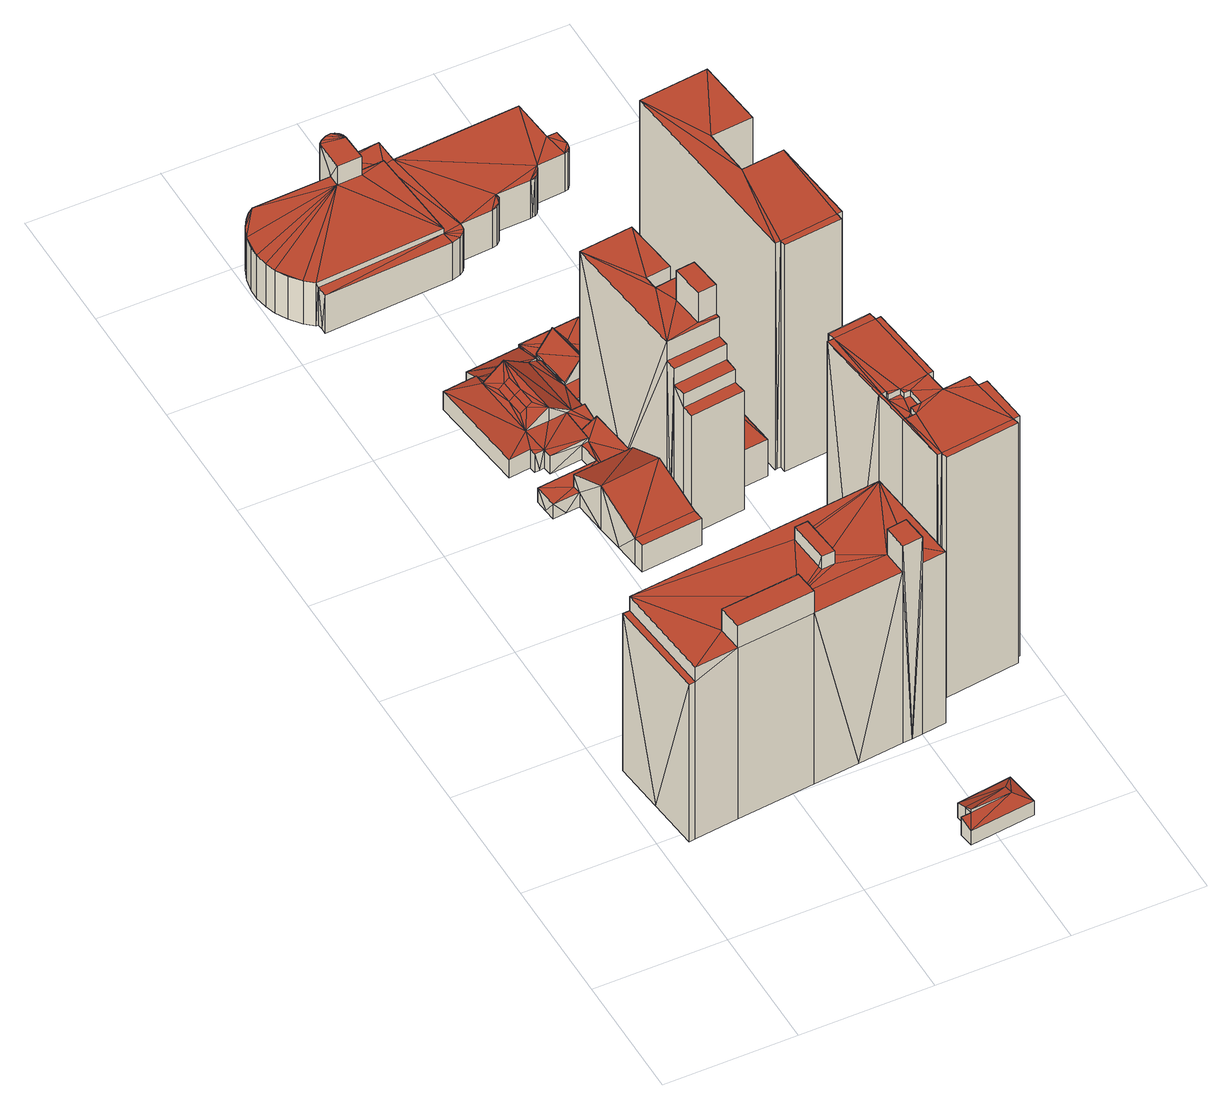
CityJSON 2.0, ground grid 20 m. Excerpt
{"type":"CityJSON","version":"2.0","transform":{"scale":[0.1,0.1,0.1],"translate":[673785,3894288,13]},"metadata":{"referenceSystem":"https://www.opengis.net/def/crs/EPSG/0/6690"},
"CityObjects":{
"building1":{"type":"Building","attributes":{"class":"3002","usage":"401","measuredHeight":36.1,"storeysAboveGround":10,"BuildingDetailAttribute.totalFloorArea":6055.3,"BuildingDetailAttribute.buildingFootprintArea":605.53,"BuildingDetailAttribute.buildingRoofEdgeArea":605.53,"BuildingDetailAttribute.urbanPlanType":"21","BuildingDetailAttribute.landUseType":"212","BuildingDetailAttribute.surveyYear":2021,"BuildingIDAttribute.prefecture":"23","BuildingIDAttribute.city":"23102"},"address":[{"country":"日本","locality":"愛知県名古屋市"}],"geometry":[{"type":"Solid","lod":"2","boundaries":[[[[0,1,2,3,4,5,6,7,8,9,10,11,12]],[[13,14,15,16]],[[17,18,19]],[[14,13,17,19]],[[19,18,20,21]],[[16,15,21,22]],[[20,22,21]],[[23,10,9,24]],[[25,3,2,26]],[[27,25,26]],[[0,12,28]],[[29,1,0]],[[29,0,28]],[[11,23,30]],[[11,10,23]],[[31,28,11]],[[28,12,11]],[[31,11,30]],[[32,4,3,25]],[[33,26,29,34]],[[26,2,1,29]],[[8,35,24,9]],[[36,37,35]],[[7,36,35,8]],[[6,38,36,7]],[[37,36,25,27]],[[39,40,41,42]],[[40,39,28,31]],[[42,41,30,23]],[[5,4,32]],[[38,6,5]],[[38,5,32]],[[43,44,45,46]],[[44,43,26,33]],[[46,45,34,29]],[[14,19,21,15]],[[37,27,43]],[[35,42,24]],[[42,23,24]],[[37,43,46]],[[43,27,26]],[[39,42,35]],[[46,29,28,39]],[[13,46,17]],[[13,16,35]],[[16,22,35]],[[37,46,13]],[[37,13,35]],[[17,46,18]],[[18,46,20]],[[22,20,39]],[[20,46,39]],[[22,39,35]],[[40,31,30,41]],[[36,38,32,25]],[[44,33,34,45]]]],"semantics":{"surfaces":[{"type":"GroundSurface"},{"type":"WallSurface"},{"type":"RoofSurface"}],"values":[[0,1,1,1,1,1,1,1,1,1,1,1,1,1,1,1,1,1,1,1,1,1,1,1,1,1,1,1,1,1,1,1,1,1,1,2,2,2,2,2,2,2,2,2,2,2,2,2,2,2,2,2,2,2,2,2]]}}]},
"building2":{"type":"Building","attributes":{"class":"3001","usage":"402","measuredHeight":3.9,"storeysAboveGround":2,"BuildingDetailAttribute.totalFloorArea":97.26,"BuildingDetailAttribute.buildingFootprintArea":48.63,"BuildingDetailAttribute.buildingRoofEdgeArea":164.11,"BuildingDetailAttribute.urbanPlanType":"21","BuildingDetailAttribute.landUseType":"212","BuildingDetailAttribute.surveyYear":2021,"BuildingIDAttribute.prefecture":"23","BuildingIDAttribute.city":"23102"},"address":[{"country":"日本","locality":"愛知県名古屋市"}],"geometry":[{"type":"Solid","lod":"2","boundaries":[[[[47,48,49,50,51,52,53,54]],[[54,55,56,47]],[[55,54,53,57]],[[57,58,59]],[[57,53,52,58]],[[50,60,51]],[[52,51,58]],[[51,60,58]],[[60,50,49,61]],[[61,49,48,62]],[[47,56,62,48]],[[59,58,63]],[[55,64,56]],[[55,57,64]],[[57,59,64]],[[63,61,62]],[[58,61,63]],[[60,61,58]],[[64,59,63]],[[56,63,62]],[[64,63,56]]]],"semantics":{"surfaces":[{"type":"GroundSurface"},{"type":"WallSurface"},{"type":"RoofSurface"}],"values":[[0,1,1,1,1,1,1,1,1,1,1,1,2,2,2,2,2,2,2,2,2]]}}]},
"building3":{"type":"Building","attributes":{"class":"3001","usage":"413","measuredHeight":7.4,"storeysAboveGround":2,"BuildingDetailAttribute.totalFloorArea":110.85,"BuildingDetailAttribute.buildingFootprintArea":55.43,"BuildingDetailAttribute.buildingRoofEdgeArea":55.43,"BuildingDetailAttribute.urbanPlanType":"21","BuildingDetailAttribute.landUseType":"212","BuildingDetailAttribute.surveyYear":2021,"BuildingIDAttribute.prefecture":"23","BuildingIDAttribute.city":"23102"},"address":[{"country":"日本","locality":"愛知県名古屋市"}],"geometry":[{"type":"Solid","lod":"2","boundaries":[[[[65,66,67,68,69,70,71,72,73]],[[66,65,74]],[[75,67,66]],[[75,66,74]],[[68,67,75]],[[76,69,68]],[[76,68,75]],[[74,65,73,77]],[[72,78,77,73]],[[71,79,78,72]],[[69,76,70]],[[71,70,79]],[[70,76,79]],[[75,74,77]],[[78,75,77]],[[76,75,78]],[[79,76,78]]]],"semantics":{"surfaces":[{"type":"GroundSurface"},{"type":"WallSurface"},{"type":"RoofSurface"}],"values":[[0,1,1,1,1,1,1,1,1,1,1,1,1,2,2,2,2]]}}]},
"building4":{"type":"Building","attributes":{"class":"3001","usage":"422","measuredHeight":8,"storeysAboveGround":1,"BuildingDetailAttribute.totalFloorArea":405.81,"BuildingDetailAttribute.buildingFootprintArea":405.81,"BuildingDetailAttribute.buildingRoofEdgeArea":405.81,"BuildingDetailAttribute.urbanPlanType":"21","BuildingDetailAttribute.landUseType":"214","BuildingDetailAttribute.surveyYear":2021,"BuildingIDAttribute.prefecture":"23","BuildingIDAttribute.city":"23102"},"address":[{"country":"日本","locality":"愛知県名古屋市"}],"geometry":[{"type":"Solid","lod":"2","boundaries":[[[[80,81,82,83,84,85,86,87,88,89,90,91,92,93,94,95,96,97,98,99,100,101,102,103,104,105,106,107,108,109,110,111,112,113,114,115]],[[100,116,117,101]],[[116,100,99,118]],[[101,117,119,102]],[[119,117,120]],[[88,121,122,89]],[[87,86,123]],[[121,88,87]],[[121,87,123]],[[85,84,124]],[[123,86,85]],[[123,85,124]],[[125,81,80,126]],[[82,81,125]],[[127,83,82]],[[127,82,125]],[[124,83,127]],[[128,124,127]],[[124,84,83]],[[128,129,124]],[[126,80,115,130]],[[113,131,114]],[[115,114,130]],[[114,131,130]],[[111,132,112]],[[113,112,131]],[[112,132,131]],[[133,134,110]],[[109,133,110]],[[111,110,132]],[[110,134,132]],[[135,136,133]],[[108,135,109]],[[109,135,133]],[[137,138,135]],[[107,137,135,108]],[[104,139,105]],[[106,105,140]],[[105,139,140]],[[106,140,137,107]],[[141,90,89,122]],[[135,142,136]],[[137,143,138]],[[97,144,98]],[[98,144,145]],[[98,145,118]],[[99,98,118]],[[144,97,96,146]],[[146,96,95,147]],[[147,95,94,148]],[[93,92,149]],[[148,94,93]],[[148,93,149]],[[149,92,91,150]],[[141,151,152]],[[150,91,141]],[[150,141,152]],[[91,90,141]],[[102,119,103]],[[104,103,139]],[[103,119,139]],[[153,154,155]],[[155,156,143]],[[155,154,156]],[[142,156,152]],[[151,142,152]],[[129,128,157]],[[157,128,133]],[[133,128,134]],[[158,119,120]],[[118,145,159]],[[159,160,161]],[[162,159,161]],[[162,161,158]],[[117,116,120]],[[116,118,158]],[[118,159,162]],[[118,162,158]],[[116,158,120]],[[122,129,157]],[[121,123,129]],[[121,129,122]],[[129,123,124]],[[141,122,151]],[[122,157,151]],[[125,126,130,131]],[[132,125,131]],[[127,125,132]],[[128,127,134]],[[134,127,132]],[[142,151,136]],[[151,157,133]],[[136,151,133]],[[156,142,135]],[[138,143,135]],[[143,156,135]],[[160,144,153]],[[144,146,153]],[[144,160,145]],[[145,160,159]],[[154,149,156]],[[153,149,154]],[[156,149,152]],[[149,150,152]],[[146,147,153]],[[147,148,149]],[[153,147,149]],[[163,164,165,166]],[[167,163,166,168]],[[166,165,169,170]],[[168,166,170,171]],[[164,153,165]],[[165,153,155]],[[163,153,164]],[[167,160,163]],[[160,153,163]],[[160,167,168]],[[170,169,155]],[[169,165,155]],[[161,170,155]],[[168,171,161]],[[171,170,161]],[[160,168,161]],[[161,155,143]],[[158,161,143]],[[158,143,140]],[[139,119,140]],[[119,158,140]],[[140,143,137]]]],"semantics":{"surfaces":[{"type":"GroundSurface"},{"type":"WallSurface"},{"type":"RoofSurface"}],"values":[[0,1,1,1,1,1,1,1,1,1,1,1,1,1,1,1,1,1,1,1,1,1,1,1,1,1,1,1,1,1,1,1,1,1,1,1,1,1,1,1,1,1,1,1,1,1,1,1,1,1,1,1,1,1,1,1,1,1,1,1,1,1,1,1,1,1,1,1,1,1,1,1,1,1,2,2,2,2,2,2,2,2,2,2,2,2,2,2,2,2,2,2,2,2,2,2,2,2,2,2,2,2,2,2,2,2,2,2,2,2,2,2,2,2,2,2,2,2,2,2,2,2,2,2,2,2,2,2,2]]}}]},
"building5":{"type":"Building","attributes":{"class":"3002","usage":"401","measuredHeight":35.9,"storeysAboveGround":9,"BuildingDetailAttribute.totalFloorArea":1890.06,"BuildingDetailAttribute.buildingFootprintArea":210.01,"BuildingDetailAttribute.buildingRoofEdgeArea":210.01,"BuildingDetailAttribute.urbanPlanType":"21","BuildingDetailAttribute.landUseType":"212","BuildingDetailAttribute.surveyYear":2021,"BuildingIDAttribute.prefecture":"23","BuildingIDAttribute.city":"23102"},"address":[{"country":"日本","locality":"愛知県名古屋市"}],"geometry":[{"type":"Solid","lod":"2","boundaries":[[[[172,173,174,175,176,177,178,179,180,181,182,183,184,185,186,187,188,189,190]],[[183,191,184]],[[185,184,192]],[[184,191,192]],[[193,194,195,196]],[[187,193,196,188]],[[182,197,191,183]],[[191,197,198]],[[188,196,189]],[[189,196,199]],[[200,189,199]],[[190,189,200]],[[192,201,186]],[[185,192,186]],[[187,186,193]],[[186,201,193]],[[173,202,203,174]],[[172,204,202,173]],[[202,204,205]],[[190,200,204,172]],[[204,200,206]],[[207,208,194,193]],[[208,207,209,210]],[[210,209,196,195]],[[181,211,197,182]],[[180,212,213]],[[180,179,212]],[[211,181,180]],[[211,180,213]],[[214,176,175,215]],[[216,214,217]],[[216,177,176,214]],[[178,216,218]],[[178,177,216]],[[212,179,178]],[[212,178,218]],[[213,212,200,199]],[[215,175,174,203]],[[218,216,204,206]],[[217,214,202,205]],[[219,220,201,192]],[[221,222,220,219]],[[222,221,191,198]],[[221,219,192,191]],[[208,210,195,194]],[[211,213,220]],[[211,222,197]],[[197,222,198]],[[222,211,220]],[[196,209,199]],[[209,213,199]],[[220,213,207]],[[220,207,201]],[[201,207,193]],[[207,213,209]],[[214,215,203,202]],[[216,217,205,204]],[[212,218,206,200]]]],"semantics":{"surfaces":[{"type":"GroundSurface"},{"type":"WallSurface"},{"type":"RoofSurface"}],"values":[[0,1,1,1,1,1,1,1,1,1,1,1,1,1,1,1,1,1,1,1,1,1,1,1,1,1,1,1,1,1,1,1,1,1,1,1,1,1,1,1,1,1,1,2,2,2,2,2,2,2,2,2,2,2,2,2,2,2]]}}]},
"building6":{"type":"Building","attributes":{"class":"9999","usage":"401","measuredHeight":6.5,"storeysAboveGround":1,"BuildingDetailAttribute.totalFloorArea":86.74,"BuildingDetailAttribute.buildingFootprintArea":86.74,"BuildingDetailAttribute.buildingRoofEdgeArea":86.74,"BuildingDetailAttribute.urbanPlanType":"21","BuildingDetailAttribute.landUseType":"212","BuildingDetailAttribute.surveyYear":2021,"BuildingIDAttribute.prefecture":"23","BuildingIDAttribute.city":"23102"},"address":[{"country":"日本","locality":"愛知県名古屋市"}],"geometry":[{"type":"Solid","lod":"2","boundaries":[[[[223,224,225,226,227,228,229,230,231,232,233,234,235]],[[236,237,238]],[[239,236,238]],[[239,238,240]],[[240,238,241]],[[242,140,243]],[[242,226,225,140]],[[237,236,242]],[[237,242,243]],[[140,225,224,244]],[[140,245,246]],[[243,140,246]],[[246,247,248]],[[246,245,247]],[[240,241,249]],[[249,241,248]],[[233,249,247,234]],[[247,249,248]],[[234,247,250,235]],[[223,235,250]],[[244,224,223]],[[244,223,250]],[[249,233,232,251]],[[231,252,251,232]],[[229,253,230]],[[231,230,252]],[[230,253,252]],[[253,229,228,254]],[[227,226,242]],[[254,228,227]],[[254,227,242]],[[237,243,246]],[[238,237,246]],[[241,238,248]],[[238,246,248]],[[140,244,250,245]],[[247,245,250]],[[236,254,242]],[[253,240,252]],[[253,254,236]],[[252,240,251]],[[253,236,239]],[[253,239,240]],[[240,249,251]]]],"semantics":{"surfaces":[{"type":"GroundSurface"},{"type":"WallSurface"},{"type":"RoofSurface"}],"values":[[0,1,1,1,1,1,1,1,1,1,1,1,1,1,1,1,1,1,1,1,1,1,1,1,1,1,1,1,1,1,1,2,2,2,2,2,2,2,2,2,2,2,2,2]]}}]},
"building7":{"type":"Building","attributes":{"class":"3002","usage":"412","measuredHeight":43.9,"storeysAboveGround":15,"BuildingDetailAttribute.totalFloorArea":3858.1,"BuildingDetailAttribute.buildingFootprintArea":257.21,"BuildingDetailAttribute.buildingRoofEdgeArea":257.21,"BuildingDetailAttribute.urbanPlanType":"21","BuildingDetailAttribute.landUseType":"211","BuildingDetailAttribute.surveyYear":2021,"BuildingIDAttribute.prefecture":"23","BuildingIDAttribute.city":"23102"},"address":[{"country":"日本","locality":"愛知県名古屋市"}],"geometry":[{"type":"Solid","lod":"2","boundaries":[[[[255,256,257,258,259,260,261,262,263,264,265,266,267,268,269,270,271,272,273,274,275,276,277,278,279]],[[280,260,259,281]],[[258,282,281,259]],[[282,258,257,283]],[[256,284,283,257]],[[255,285,284,256]],[[279,286,285,255]],[[278,287,286,279]],[[276,288,277]],[[278,277,287]],[[277,288,287]],[[288,276,275,289]],[[274,290,289,275]],[[273,291,290,274]],[[271,292,272]],[[273,272,291]],[[272,292,291]],[[270,293,292,271]],[[269,268,294]],[[293,270,269]],[[293,269,294]],[[267,295,294,268]],[[266,265,296]],[[295,267,266]],[[295,266,296]],[[297,264,263,298]],[[296,265,264,297]],[[299,300,301,302]],[[302,301,303,304]],[[304,303,305,306]],[[306,305,307,308]],[[308,307,309,310]],[[310,309,311,312]],[[313,314,312,311]],[[314,313,315,316]],[[317,318,316,315]],[[262,261,319]],[[298,263,262]],[[298,262,319]],[[319,261,260,280]],[[300,299,318,317]],[[319,280,281,282]],[[318,298,319]],[[285,282,283,284]],[[318,297,298]],[[285,287,282]],[[286,287,285]],[[316,319,282,287]],[[290,291,288,289]],[[294,306,288,291]],[[318,319,316]],[[293,294,291,292]],[[294,295,299]],[[314,316,312]],[[295,296,299]],[[294,302,306]],[[294,299,302]],[[288,310,287]],[[302,304,306]],[[306,310,288]],[[306,308,310]],[[310,312,287]],[[312,316,287]],[[299,296,297,318]],[[300,317,303]],[[305,303,307]],[[301,300,303]],[[307,313,311,309]],[[303,317,313]],[[313,317,315]],[[303,313,307]]]],"semantics":{"surfaces":[{"type":"GroundSurface"},{"type":"WallSurface"},{"type":"RoofSurface"}],"values":[[0,1,1,1,1,1,1,1,1,1,1,1,1,1,1,1,1,1,1,1,1,1,1,1,1,1,1,1,1,1,1,1,1,1,1,1,1,1,1,1,1,2,2,2,2,2,2,2,2,2,2,2,2,2,2,2,2,2,2,2,2,2,2,2,2,2,2,2,2,2,2]]}}]},
"building8":{"type":"Building","attributes":{"class":"3002","usage":"422","measuredHeight":11.1,"storeysAboveGround":2,"BuildingDetailAttribute.totalFloorArea":1401.35,"BuildingDetailAttribute.buildingFootprintArea":700.67,"BuildingDetailAttribute.buildingRoofEdgeArea":700.67,"BuildingDetailAttribute.urbanPlanType":"21","BuildingDetailAttribute.landUseType":"214","BuildingDetailAttribute.surveyYear":2021,"BuildingIDAttribute.prefecture":"23","BuildingIDAttribute.city":"23102"},"address":[{"country":"日本","locality":"愛知県名古屋市"}],"geometry":[{"type":"Solid","lod":"2","boundaries":[[[[320,321,322,323,324,325,326,327,328,329,330,331,332,333,334,335,336,337,338,339,340,341,342,343,344,345,346,347,348,349,350,351,352,353,354,355,356,357,358,359,360,361,362,363,364,365,366,367,368,369]],[[355,370,371,356]],[[354,372,370,355]],[[353,373,372,354]],[[352,374,373,353]],[[375,376,377]],[[374,352,375]],[[374,375,377]],[[352,351,375]],[[377,376,378,379]],[[380,381,382]],[[382,381,379]],[[383,380,382]],[[378,382,379]],[[384,385,381,380]],[[357,386,384,358]],[[384,386,385]],[[356,371,386,357]],[[350,387,375,351]],[[349,388,387,350]],[[348,389,388,349]],[[346,390,347]],[[348,347,389]],[[347,390,389]],[[345,391,390,346]],[[344,392,391,345]],[[392,344,343,393]],[[393,343,342,394]],[[394,342,341,395]],[[395,341,340,396]],[[396,340,339,397]],[[397,339,338,398]],[[398,399,400,401]],[[338,337,399]],[[398,338,399]],[[402,403,401,400]],[[383,382,403,402]],[[404,369,368,405]],[[405,368,367,406]],[[406,367,366,407]],[[407,366,365,408]],[[364,409,408,365]],[[363,410,409,364]],[[362,411,410,363]],[[361,412,411,362]],[[359,413,360]],[[361,360,412]],[[360,413,412]],[[358,384,413,359]],[[336,335,414]],[[399,337,336]],[[399,336,414]],[[414,335,334,415]],[[415,334,333,416]],[[416,333,332,417]],[[417,332,331,418]],[[418,331,330,419]],[[419,330,329,420]],[[420,329,328,421]],[[421,328,327,422]],[[422,327,326,423]],[[325,424,423,326]],[[424,325,324,425]],[[323,322,426]],[[425,324,323]],[[425,323,426]],[[426,322,321,427]],[[427,321,320,428]],[[428,320,369,404]],[[374,377,379,381]],[[370,372,381]],[[373,374,381]],[[372,373,381]],[[371,370,381]],[[386,371,381]],[[385,386,381]],[[376,398,401]],[[397,398,376]],[[395,397,376]],[[395,396,397]],[[382,378,403]],[[394,395,376]],[[378,376,401]],[[403,378,401]],[[388,390,387]],[[375,387,376]],[[393,394,376]],[[391,393,376]],[[392,393,391]],[[389,390,388]],[[387,391,376]],[[390,391,387]],[[399,414,400]],[[380,402,413]],[[420,421,422]],[[412,402,419]],[[380,383,402]],[[400,415,416]],[[384,380,413]],[[400,414,415]],[[413,402,412]],[[400,416,417]],[[412,424,404]],[[400,417,418]],[[400,418,419]],[[402,400,419]],[[424,422,423]],[[420,422,424]],[[419,420,424]],[[425,427,428]],[[412,419,424]],[[425,426,427]],[[425,428,404]],[[410,404,405]],[[424,425,404]],[[412,404,411]],[[405,406,407]],[[405,407,408]],[[409,410,408]],[[410,405,408]],[[411,404,410]]]],"semantics":{"surfaces":[{"type":"GroundSurface"},{"type":"WallSurface"},{"type":"RoofSurface"}],"values":[[0,1,1,1,1,1,1,1,1,1,1,1,1,1,1,1,1,1,1,1,1,1,1,1,1,1,1,1,1,1,1,1,1,1,1,1,1,1,1,1,1,1,1,1,1,1,1,1,1,1,1,1,1,1,1,1,1,1,1,1,1,1,1,1,1,1,1,1,1,2,2,2,2,2,2,2,2,2,2,2,2,2,2,2,2,2,2,2,2,2,2,2,2,2,2,2,2,2,2,2,2,2,2,2,2,2,2,2,2,2,2,2,2,2,2,2,2,2,2,2,2]]}}]},
"building9":{"type":"Building","attributes":{"class":"3001","usage":"422","measuredHeight":9.2,"storeysAboveGround":2,"BuildingDetailAttribute.totalFloorArea":416.74,"BuildingDetailAttribute.buildingFootprintArea":208.37,"BuildingDetailAttribute.buildingRoofEdgeArea":208.37,"BuildingDetailAttribute.urbanPlanType":"21","BuildingDetailAttribute.landUseType":"214","BuildingDetailAttribute.surveyYear":2021,"BuildingIDAttribute.prefecture":"23","BuildingIDAttribute.city":"23102"},"address":[{"country":"日本","locality":"愛知県名古屋市"}],"geometry":[{"type":"Solid","lod":"2","boundaries":[[[[429,430,431,432,433,434,435,436,437]],[[438,430,429,439]],[[440,438,439]],[[441,431,430,438]],[[432,441,442]],[[432,431,441]],[[443,433,432]],[[443,432,442]],[[439,429,437,444]],[[436,445,444,437]],[[446,447,448,445]],[[435,446,445,436]],[[434,449,446,435]],[[450,451,447,446]],[[433,443,449,434]],[[451,450,452,453]],[[450,454,455,452]],[[442,441,454,450]],[[438,440,452,455]],[[453,452,445,448]],[[440,439,452]],[[445,452,444]],[[452,439,444]],[[441,438,455,454]],[[451,453,448,447]],[[449,450,446]],[[443,442,450]],[[443,450,449]]]],"semantics":{"surfaces":[{"type":"GroundSurface"},{"type":"WallSurface"},{"type":"RoofSurface"}],"values":[[0,1,1,1,1,1,1,1,1,1,1,1,1,1,1,1,1,1,1,1,2,2,2,2,2,2,2,2]]}}]},
"building10":{"type":"Building","attributes":{"class":"9999","usage":"402","measuredHeight":5,"storeysAboveGround":2,"BuildingDetailAttribute.totalFloorArea":153.17,"BuildingDetailAttribute.buildingFootprintArea":76.59,"BuildingDetailAttribute.buildingRoofEdgeArea":76.59,"BuildingDetailAttribute.urbanPlanType":"21","BuildingDetailAttribute.landUseType":"212","BuildingDetailAttribute.surveyYear":2021,"BuildingIDAttribute.prefecture":"23","BuildingIDAttribute.city":"23102"},"address":[{"country":"日本","locality":"愛知県名古屋市"}],"geometry":[{"type":"Solid","lod":"2","boundaries":[[[[456,457,458,459,460,461,462,463]],[[464,458,457,465]],[[466,464,467]],[[466,459,458,464]],[[456,463,468]],[[465,457,456]],[[465,456,468]],[[461,469,462]],[[463,462,468]],[[462,469,468]],[[460,470,469,461]],[[469,470,471]],[[459,466,470,460]],[[467,464,469,471]],[[464,465,468,469]],[[466,467,471,470]]]],"semantics":{"surfaces":[{"type":"GroundSurface"},{"type":"WallSurface"},{"type":"RoofSurface"}],"values":[[0,1,1,1,1,1,1,1,1,1,1,1,1,1,2,2]]}}]},
"building11":{"type":"Building","attributes":{"class":"3002","usage":"412","measuredHeight":41.4,"storeysAboveGround":15,"BuildingDetailAttribute.totalFloorArea":5115.77,"BuildingDetailAttribute.buildingFootprintArea":341.05,"BuildingDetailAttribute.buildingRoofEdgeArea":341.05,"BuildingDetailAttribute.urbanPlanType":"21","BuildingDetailAttribute.landUseType":"211","BuildingDetailAttribute.surveyYear":2021,"BuildingIDAttribute.prefecture":"23","BuildingIDAttribute.city":"23102"},"address":[{"country":"日本","locality":"愛知県名古屋市"}],"geometry":[{"type":"Solid","lod":"2","boundaries":[[[[472,473,474,475,476,477,478,479,480,481,482,483]],[[480,484,485,481]],[[478,486,479]],[[479,486,487]],[[484,479,487]],[[480,479,484]],[[485,488,489]],[[481,485,482]],[[482,485,489]],[[477,490,486,478]],[[490,477,476,491]],[[475,474,492]],[[491,476,475]],[[491,475,492]],[[492,474,473,493]],[[493,473,472,494]],[[483,495,494,472]],[[495,483,482,489]],[[496,497,488,485]],[[498,499,497,496]],[[499,498,484,487]],[[498,496,485,484]],[[488,495,489]],[[492,493,494,495]],[[490,491,497]],[[499,490,497]],[[486,499,487]],[[497,492,495,488]],[[490,499,486]],[[491,492,497]]]],"semantics":{"surfaces":[{"type":"GroundSurface"},{"type":"WallSurface"},{"type":"RoofSurface"}],"values":[[0,1,1,1,1,1,1,1,1,1,1,1,1,1,1,1,1,1,1,1,1,2,2,2,2,2,2,2,2,2]]}}]}
},
"vertices":[
[302,211,10],[233,204,10],[115,192,10],[49,185,10],[39,184,10],[31,263,10],[23,341,10],[34,342,10],[421,382,10],[437,225,10],[401,221,10],[385,219,10],[370,218,10],[273,336,323],[273,336,346],[293,338,346],[293,338,323],[278,277,323],[279,271,323],[279,271,346],[299,273,323],[299,273,346],[298,291,323],[401,221,323],[437,225,323],[49,185,297],[115,192,323],[49,185,323],[370,218,323],[233,204,323],[401,221,370],[370,218,370],[39,184,297],[115,192,363],[233,204,363],[421,382,323],[34,342,297],[34,342,323],[23,341,297],[367,256,323],[367,256,370],[397,260,370],[397,260,323],[111,230,323],[111,230,363],[229,241,363],[229,241,323],
[453,73,11],[460,20,11],[362,8,11],[359,31,11],[366,32,11],[374,32,11],[372,45,11],[370,62,11],[370,62,37],[453,73,37],[372,45,44],[374,32,44],[374,32,50],[359,31,44],[362,8,37],[460,20,37],[438,41,44],[436,53,44],
[287,479,18],[285,498,18],[283,517,18],[281,536,18],[278,554,18],[309,557,18],[340,561,18],[344,525,18],[349,487,18],[287,479,64],[283,517,92],[278,554,64],[349,487,64],[344,525,92],[340,561,64],
[213,651,15],[211,667,15],[207,706,15],[202,745,15],[197,796,15],[176,794,15],[156,792,15],[154,810,15],[152,829,15],[244,839,15],[240,873,15],[191,868,15],[189,881,15],[182,880,15],[174,880,15],[173,890,15],[140,886,15],[122,1038,15],[148,1041,15],[174,1044,15],[171,1067,15],[253,1076,15],[256,1033,15],[259,1033,15],[263,1033,15],[266,1006,15],[269,978,15],[273,929,15],[276,900,15],[286,818,15],[289,788,15],[293,757,15],[298,716,15],[303,676,15],[304,668,15],[305,660,15],[171,1067,36],[253,1076,36],[174,1044,45],[256,1033,48],[256,1033,52],[152,829,41],[244,839,41],[156,792,41],[197,796,41],[211,667,64],[213,651,64],[202,745,95],[195,809,64],[195,809,41],[305,660,64],[303,676,64],[293,757,95],[286,818,54],[286,818,64],[276,900,41],[276,900,54],[273,929,45],[273,929,52],[263,1033,45],[269,978,45],[240,873,41],[248,896,41],[252,927,52],[122,1038,48],[174,1044,48],[140,886,48],[173,890,48],[174,880,48],[189,881,48],[191,868,48],[250,875,41],[250,875,48],[182,920,52],[217,923,52],[217,923,76],[245,926,52],[246,814,41],[243,1031,52],[176,1025,52],[172,1024,52],[206,1028,76],[206,1028,52],[185,973,58],[188,947,58],[197,948,64],[194,974,64],[183,999,58],[192,1000,64],[205,948,70],[203,975,70],[200,1001,70],
[380,734,14],[382,713,14],[385,694,14],[303,684,14],[301,703,14],[298,724,14],[297,733,14],[296,742,14],[284,842,14],[273,943,14],[354,952,14],[365,864,14],[366,854,14],[367,843,14],[369,826,14],[371,808,14],[377,758,14],[377,755,14],[378,751,14],[365,864,273],[367,843,273],[371,808,319],[371,808,373],[377,758,373],[377,758,319],[354,952,319],[365,864,319],[378,751,319],[378,751,284],[367,843,319],[382,713,231],[385,694,231],[380,734,255],[382,713,255],[380,734,284],[343,805,319],[343,805,373],[349,755,319],[349,755,373],[273,943,319],[296,742,284],[296,742,319],[301,703,231],[303,684,231],[298,724,255],[301,703,255],[298,724,284],[329,838,273],[329,838,319],[327,859,273],[327,859,319],
[296,951,17],[271,948,17],[269,978,17],[263,1033,17],[259,1033,17],[256,1033,17],[253,1076,17],[299,1081,17],[345,1086,17],[352,1019,17],[313,1015,17],[317,983,17],[320,953,17],[262,1044,41],[262,1044,49],[287,1047,82],[287,1047,41],[309,1050,41],[309,1050,49],[263,1033,41],[269,978,49],[271,948,45],[296,981,45],[296,981,82],[317,983,45],[317,983,49],[313,1015,41],[320,953,45],[352,1019,41],[345,1086,41],[253,1076,41],[256,1033,41],
[555,361,17],[569,362,17],[577,285,17],[567,283,17],[569,274,17],[457,260,17],[455,271,17],[451,270,17],[448,270,17],[438,349,17],[432,404,17],[425,463,17],[418,523,17],[428,524,17],[427,529,17],[426,535,17],[491,543,17],[492,537,17],[493,531,17],[501,532,17],[515,410,17],[507,409,17],[509,392,17],[511,375,17],[553,380,17],[457,260,456],[569,274,456],[567,283,456],[577,285,456],[569,362,456],[555,361,456],[553,380,456],[511,375,456],[507,409,456],[515,410,456],[501,532,456],[493,531,456],[491,543,456],[426,535,456],[428,524,456],[418,523,456],[432,404,456],[438,349,456],[448,270,456],[436,404,456],[436,404,446],[443,405,446],[443,405,456],[443,399,446],[443,399,456],[462,401,446],[462,401,456],[463,392,446],[463,392,456],[472,392,446],[472,392,456],[474,366,446],[474,366,456],[458,364,446],[458,364,456],[459,351,446],[459,351,456],[442,349,446],[442,349,456],[455,271,456],
[404,1314,15],[399,1305,15],[394,1301,15],[390,1301,15],[387,1300,15],[335,1298,15],[336,1291,15],[331,1282,15],[324,1276,15],[317,1274,15],[269,1271,15],[268,1261,15],[264,1254,15],[257,1249,15],[244,1245,15],[51,1234,15],[51,1243,15],[50,1252,15],[47,1252,15],[34,1263,15],[20,1280,15],[10,1298,15],[5,1314,15],[2,1333,15],[2,1349,15],[6,1369,15],[13,1387,15],[17,1393,15],[21,1399,15],[28,1407,15],[37,1414,15],[155,1419,15],[154,1448,15],[159,1453,15],[168,1458,15],[176,1459,15],[181,1457,15],[186,1454,15],[189,1449,15],[244,1454,15],[245,1435,15],[246,1417,15],[437,1430,15],[443,1363,15],[458,1364,15],[461,1340,15],[459,1331,15],[455,1325,15],[449,1324,15],[407,1321,15],[176,1459,127],[181,1457,127],[168,1458,127],[159,1453,127],[154,1448,127],[155,1419,93],[155,1401,93],[155,1401,127],[192,1403,93],[192,1403,127],[190,1443,84],[190,1443,127],[192,1411,93],[192,1411,84],[189,1449,84],[189,1449,127],[186,1454,127],[37,1414,93],[28,1407,93],[21,1399,93],[13,1387,93],[6,1369,93],[2,1349,93],[2,1333,93],[5,1314,93],[10,1298,93],[20,1280,93],[34,1263,93],[47,1252,93],[50,1252,84],[241,1265,84],[241,1265,93],[230,1413,84],[230,1413,93],[407,1321,84],[449,1324,84],[455,1325,84],[459,1331,84],[461,1340,84],[458,1364,84],[443,1363,84],[437,1430,84],[246,1417,84],[244,1454,84],[51,1234,84],[244,1245,84],[257,1249,84],[264,1254,84],[268,1261,84],[269,1271,84],[317,1274,84],[324,1276,84],[331,1282,84],[336,1291,84],[335,1298,84],[387,1300,84],[394,1301,84],[399,1305,84],[404,1314,84],
[392,727,17],[365,982,17],[358,1043,17],[357,1060,17],[355,1077,17],[403,1082,17],[406,1048,17],[413,986,17],[439,732,17],[365,982,54],[392,727,84],[365,982,84],[358,1043,54],[358,1043,84],[355,1077,84],[439,732,84],[413,986,84],[406,1048,84],[406,1048,110],[413,986,110],[403,1082,84],[382,1046,84],[382,1046,110],[389,984,84],[389,984,110],[382,1046,54],[389,984,54],
[549,422,19],[524,419,19],[510,528,19],[504,576,19],[555,582,19],[561,534,19],[568,480,19],[575,426,19],[510,528,55],[524,419,55],[504,576,69],[510,528,69],[575,426,55],[561,534,55],[555,582,69],[561,534,69],
[550,736,19],[462,728,19],[461,737,19],[456,737,19],[452,736,19],[418,1053,19],[523,1064,19],[529,1011,19],[534,957,19],[542,885,19],[557,748,19],[549,747,19],[534,957,255],[542,885,255],[523,1064,433],[534,957,433],[542,885,433],[557,748,433],[418,1053,433],[452,736,433],[461,737,433],[462,728,433],[550,736,433],[549,747,433],[477,878,255],[477,878,433],[470,951,255],[470,951,433]
]}
